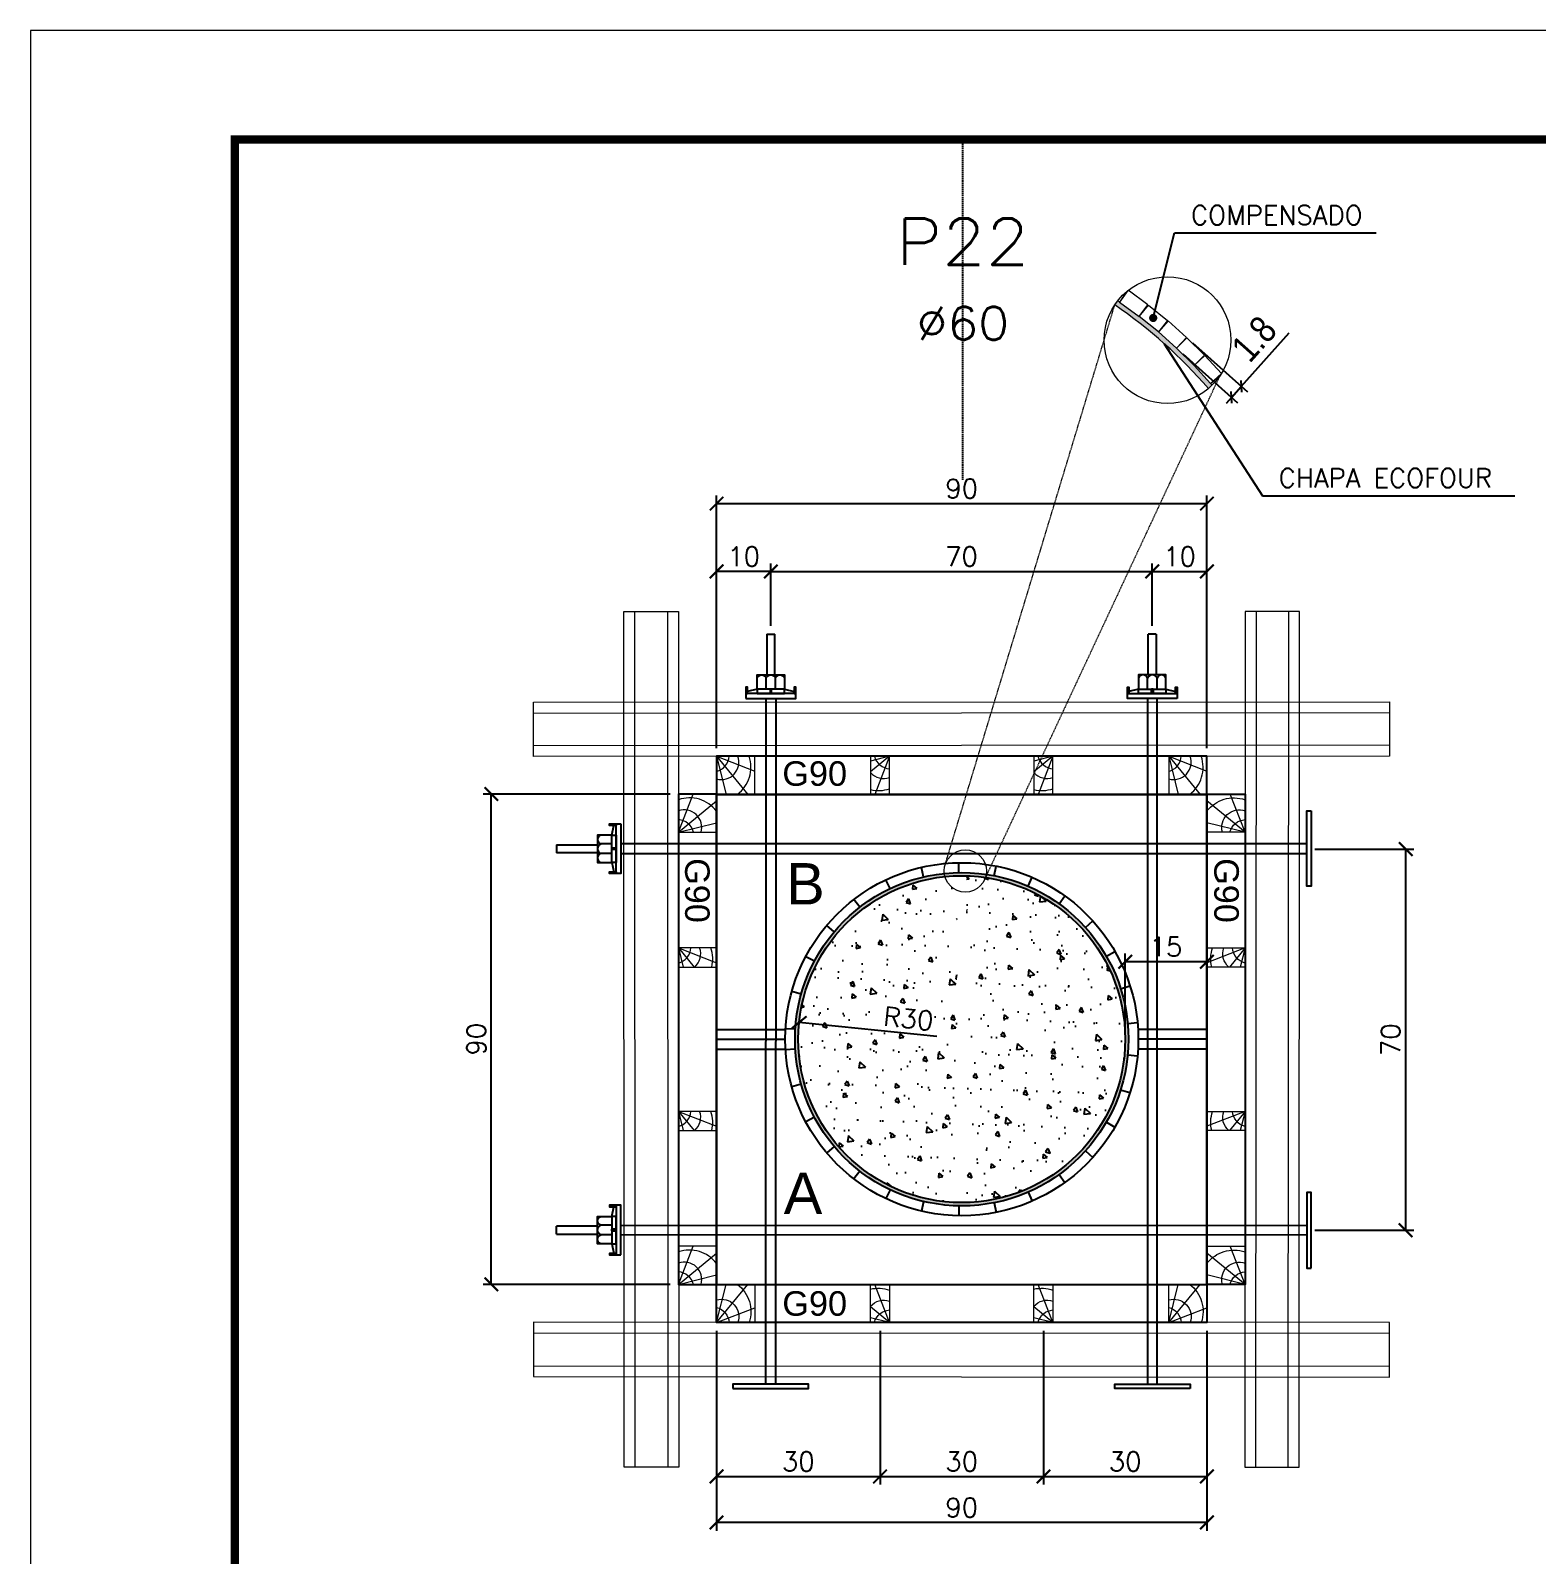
# Model space of a CAD drawing. Extents: x 14400 to 27878, y -21631 to 6985.
# Drawn here: x 15998 to 16552, y -9655 to -9095 of the extents above; entities that cross this region are included whole.
import ezdxf
from ezdxf.enums import TextEntityAlignment as Align

# ---------------------------------------------------------------- set-up
doc = ezdxf.new("R2010")
doc.units = 0
doc.linetypes.add('DASHED', pattern=[0.75, 0.5, -0.25])
doc.linetypes.add('HIDDEN', pattern=[0.375, 0.25, -0.125])
for name, color, linetype in [('Barra de Ancoragem', 20, 'Continuous'), ('cotas', 4, 'Continuous'), ('MEIO_PONT', 93, 'Continuous'), ('Texto de Titulo', 7, 'Continuous'), ('Texto Qtd Sarr', 242, 'Continuous'), ('TEXTO_GERAL', 7, 'Continuous')]:
    doc.layers.add(name, color=color, linetype=linetype)
for name, color, linetype, lineweight in [('CONCRETO', 251, 'Continuous', 25), ('contorno de painel', 7, 'Continuous', 13), ('EST-SIMB', 7, 'Continuous', 9), ('Folhas', 255, 'Continuous', 9), ('HACHURACONCRETO', 7, 'Continuous', 13), ('Madeira', 126, 'Continuous', 18), ('Perfil Metálico', 224, 'Continuous', 18), ('SARRAFO DE PRESSAO', 251, 'DASHED', 9)]:
    doc.layers.add(name, color=color, linetype=linetype, lineweight=lineweight)
doc.styles.add('COTA TECNICA', font='techl___.ttf', dxfattribs={"height": 10})
doc.styles.add('ROMANS', font='romans.shx')
doc.styles.add('SANSSERIF', font='sas_____.pfb')
doc.dimstyles.new('COTA SECAO', dxfattribs={"dimtxt": 7, "dimasz": 5, "dimexe": 3, "dimexo": 3, "dimgap": 2, "dimtad": 3, "dimdec": 1, "dimlfac": 0.5, "dimzin": 12, "dimdsep": 46, "dimtxsty": 'ROMANS', "dimblk": 'ARCHTICK', "dimcen": 0, "dimclrd": 4, "dimclre": 4, "dimclrt": 1, "dimadec": 1, "dimazin": 3, "dimtfac": 1, "dimtdec": 1, "dimtmove": 0, "dimatfit": 3, "dimldrblk": 'OBLIQUE', "dimfxl": 1, "dimtolj": 1, "dimtzin": 12, "dimarcsym": 0})
doc.dimstyles.new('PAINEL', dxfattribs={"dimtxt": 10, "dimasz": 3, "dimexe": 3, "dimexo": 3, "dimgap": 3, "dimtad": 1, "dimdec": 1, "dimzin": 12, "dimdsep": 46, "dimtxsty": 'COTA TECNICA', "dimblk1": 'OBLIQUE', "dimblk2": 'OBLIQUE', "dimsah": 1, "dimcen": 0.9, "dimclrd": 4, "dimclre": 4, "dimclrt": 240, "dimadec": 1, "dimazin": 3, "dimtfac": 1, "dimtdec": 1, "dimtmove": 0, "dimatfit": 3, "dimfxl": 1, "dimtolj": 1, "dimtzin": 12, "dimarcsym": 0})

# ---------------------------------------------------------------- blocks, each defined once
blk = doc.blocks.new('9999999999')
at = {"layer": 'Folhas'}
blk.add_lwpolyline([(98138.97835781069, 34190.20511460536), (99623.97835781069, 34190.20511460536), (99623.97835781069, 35240.20511460536), (98138.97835781069, 35240.20511460536)], close=True, dxfattribs=at)
at = {"layer": 'Folhas', "color": 30, "const_width": 3}
blk.add_lwpolyline([(98213.97835781069, 34230.20511460536), (99583.97835781069, 34230.20511460536), (99583.97835781069, 35200.20511460536), (98213.97835781069, 35200.20511460536)], close=True, dxfattribs=at)
blk = doc.blocks.new('_ArchTick')
at = {"color": 0, "linetype": 'ByBlock', "const_width": 0.15}
blk.add_lwpolyline([(-0.5, -0.5), (0.5, 0.5)], dxfattribs=at)
blk = doc.blocks.new('*D2991')
at = {"layer": 'cotas', "color": 4, "lineweight": -2, "transparency": 16777216}
blk.add_line((16331.14951267133, -9464.66018328991), (16280.62611366922, -9459.428725778476), dxfattribs=at)
at = {"layer": 'Defpoints', "color": 0, "transparency": 16777216}
for p in [(16280.62611366922, -9459.428725778476), (16340.30702871273, -9465.60840049277)]:
    blk.add_point(p, dxfattribs=at)
at = {"layer": 'cotas', "color": 4, "lineweight": -2, "transparency": 16777216, "xscale": 5, "yscale": 5, "zscale": 5, "rotation": 174.0883620887557}
blk.add_blockref('_ArchTick', (16280.62611366922, -9459.428725778476), dxfattribs=at)
at = {"layer": 'cotas', "color": 1, "transparency": 16777216, "insert": (16320.77448176218, -9458.056492379972), "char_height": 7, "attachment_point": 5, "rotation": 354.0883620887557, "style": 'ROMANS'}
blk.add_mtext('\\A1;R30', dxfattribs=at)
blk = doc.blocks.new('_Oblique')
at = {"color": 0, "linetype": 'ByBlock', "lineweight": -2}
blk.add_line((-0.5, -0.5), (0.5, 0.5), dxfattribs=at)
blk = doc.blocks.new('PONTALETE')
at = {"layer": 'Madeira'}
for q in [(2.71363663554439, 7), (7, 5.757913483756965), (7, 1.741933507694739)]:
    blk.add_line((0, 0), q, dxfattribs=at)
blk.add_lwpolyline([(0, 0), (7, 0), (7, 7), (0, 7)], close=True, dxfattribs=at)
for centre, radius, start, end in [((2.039224014893989, 0.06348250272912992), 6.234746490253283, 37.28179085761958, 109.0912803620534), ((1.089874167766538, 0.900201073612152), 3.188917028466982, 343.6030417057709, 109.984710442493), ((-0.2132242262523505, -0.7796127738174619), 3.086195217469083, 14.63218514149733, 86.03829712232962)]:
    blk.add_arc(centre, radius, start, end, dxfattribs=at)
blk = doc.blocks.new('MEIO PONTALETE')
at = {"layer": 'Madeira'}
for q in [(2.71363663554439, 7), (3.5, 2.878956741878937), (3.5, 0.8709667538478243)]:
    blk.add_line((0, 0), q, dxfattribs=at)
blk.add_lwpolyline([(0, 0), (3.5, 0), (3.5, 7), (0, 7)], close=True, dxfattribs=at)
for centre, radius, start, end in [((2.039224014893989, 0.06348250272912992), 6.234746490253283, 76.44987366044091, 109.0912803620534), ((1.089874167766538, 0.900201073612152), 3.188917028466982, 40.90626087041812, 109.984710442493), ((-0.2132242262523505, -0.7796127738174619), 3.086195217469083, 14.63218514149733, 86.03829712232962)]:
    blk.add_arc(centre, radius, start, end, dxfattribs=at)
blk = doc.blocks.new('*D2992')
at = {"color": 4, "lineweight": -2, "transparency": 16777216}
for p, q in [((16250.3070274679, -9572.608400542795), (16250.3070274679, -9629.131414410105)), ((16310.30702742402, -9572.608400036028), (16310.30702742402, -9629.131414410105)), ((16250.3070274679, -9626.131414410105), (16310.30702742402, -9626.131414410105))]:
    blk.add_line(p, q, dxfattribs=at)
at = {"layer": 'Defpoints', "color": 0, "transparency": 16777216}
for p in [(16250.3070274679, -9569.608400542795), (16310.30702742402, -9569.608400036028), (16310.30702742402, -9626.131414410105)]:
    blk.add_point(p, dxfattribs=at)
at = {"color": 4, "lineweight": -2, "transparency": 16777216, "xscale": 5, "yscale": 5, "zscale": 5, "rotation": 180}
blk.add_blockref('_ArchTick', (16250.3070274679, -9626.131414410105), dxfattribs=at)
at = {"color": 4, "lineweight": -2, "transparency": 16777216, "xscale": 5, "yscale": 5, "zscale": 5}
blk.add_blockref('_ArchTick', (16310.30702742402, -9626.131414410105), dxfattribs=at)
at = {"color": 1, "transparency": 16777216, "insert": (16280.30702744596, -9620.631414410105), "char_height": 7, "attachment_point": 5, "style": 'ROMANS'}
blk.add_mtext('\\A1;30', dxfattribs=at)
blk = doc.blocks.new('*D2993')
at = {"color": 4, "lineweight": -2, "transparency": 16777216}
for p, q in [((16310.30702742402, -9572.608400036028), (16310.30702742402, -9629.131414410105)), ((16370.30702742402, -9572.608400036028), (16370.30702742402, -9629.131414410105)), ((16310.30702742402, -9626.131414410105), (16370.30702742402, -9626.131414410105))]:
    blk.add_line(p, q, dxfattribs=at)
at = {"layer": 'Defpoints', "color": 0, "transparency": 16777216}
for p in [(16310.30702742402, -9569.608400036028), (16370.30702742402, -9569.608400036028), (16370.30702742402, -9626.131414410105)]:
    blk.add_point(p, dxfattribs=at)
at = {"color": 4, "lineweight": -2, "transparency": 16777216, "xscale": 5, "yscale": 5, "zscale": 5, "rotation": 180}
blk.add_blockref('_ArchTick', (16310.30702742402, -9626.131414410105), dxfattribs=at)
at = {"color": 4, "lineweight": -2, "transparency": 16777216, "xscale": 5, "yscale": 5, "zscale": 5}
blk.add_blockref('_ArchTick', (16370.30702742402, -9626.131414410105), dxfattribs=at)
at = {"color": 1, "transparency": 16777216, "insert": (16340.30702742402, -9620.631414410105), "char_height": 7, "attachment_point": 5, "style": 'ROMANS'}
blk.add_mtext('\\A1;30', dxfattribs=at)
blk = doc.blocks.new('*D2994')
at = {"color": 4, "lineweight": -2, "transparency": 16777216}
for p, q in [((16370.30702742402, -9572.608400036028), (16370.30702742402, -9629.131414410105)), ((16430.30702871268, -9572.608400542798), (16430.30702871268, -9629.131414410105)), ((16370.30702742402, -9626.131414410105), (16430.30702871268, -9626.131414410105))]:
    blk.add_line(p, q, dxfattribs=at)
at = {"layer": 'Defpoints', "color": 0, "transparency": 16777216}
for p in [(16370.30702742402, -9569.608400036028), (16430.30702871268, -9569.608400542798), (16430.30702871268, -9626.131414410105)]:
    blk.add_point(p, dxfattribs=at)
at = {"color": 4, "lineweight": -2, "transparency": 16777216, "xscale": 5, "yscale": 5, "zscale": 5, "rotation": 180}
blk.add_blockref('_ArchTick', (16370.30702742402, -9626.131414410105), dxfattribs=at)
at = {"color": 4, "lineweight": -2, "transparency": 16777216, "xscale": 5, "yscale": 5, "zscale": 5}
blk.add_blockref('_ArchTick', (16430.30702871268, -9626.131414410105), dxfattribs=at)
at = {"color": 1, "transparency": 16777216, "insert": (16400.30702806835, -9620.631414410105), "char_height": 7, "attachment_point": 5, "style": 'ROMANS'}
blk.add_mtext('\\A1;30', dxfattribs=at)
blk = doc.blocks.new('*D2995')
at = {"color": 4, "lineweight": -2, "transparency": 16777216}
for p, q in [((16250.3070287127, -9572.608400542795), (16250.3070287127, -9646.033357012973)), ((16430.30702871268, -9572.608400542798), (16430.30702871268, -9646.033357012973)), ((16430.30702871268, -9643.033357012973), (16250.3070287127, -9643.033357012973))]:
    blk.add_line(p, q, dxfattribs=at)
at = {"layer": 'Defpoints', "color": 0, "transparency": 16777216}
for p in [(16250.3070287127, -9569.608400542795), (16430.30702871268, -9569.608400542798), (16250.3070287127, -9643.033357012973)]:
    blk.add_point(p, dxfattribs=at)
at = {"color": 4, "lineweight": -2, "transparency": 16777216, "xscale": 5, "yscale": 5, "zscale": 5, "rotation": 180}
blk.add_blockref('_ArchTick', (16250.3070287127, -9643.033357012973), dxfattribs=at)
at = {"color": 4, "lineweight": -2, "transparency": 16777216, "xscale": 5, "yscale": 5, "zscale": 5}
blk.add_blockref('_ArchTick', (16430.30702871268, -9643.033357012973), dxfattribs=at)
at = {"color": 1, "transparency": 16777216, "insert": (16340.30702871269, -9637.533357012973), "char_height": 7, "attachment_point": 5, "style": 'ROMANS'}
blk.add_mtext('\\A1;90', dxfattribs=at)
blk = doc.blocks.new('ERTYERTYUYTURTYUTRYU')
at = {"layer": 'Barra de Ancoragem'}
for p, q in [((8963.32837944766, 10873.80027720138), (8963.32837944766, 10855.53714069626)), ((8964.881057244871, 10869.67634315187), (8964.104960149882, 10873.21114376599)), ((8985.137312103092, 10863.1958753598), (8985.137312103092, 10866.14154253796)), ((8964.881057244871, 10859.6610747459), (8964.104960149882, 10856.12627413177))]:
    blk.add_line(p, q, dxfattribs=at)
at = {"layer": 'Barra de Ancoragem', "flags": 128}
for points in [[(8961.544885456999, 10855.53714069626), (8961.544885456999, 10873.80027720138), (8963.32837944766, 10873.80027720138), (8963.32837944766, 10855.53714069626)], [(8963.32837944766, 10873.80027720138), (8965.701006873773, 10873.80027720138), (8965.701006873773, 10873.21114376599), (8963.32837944766, 10873.21114376599)], [(8963.32837944766, 10869.67634315187), (8964.881057244871, 10869.67634315187), (8964.881057244871, 10859.6610747459), (8963.32837944766, 10859.6610747459)], [(8963.32837944766, 10856.12627413177), (8965.701006873773, 10856.12627413177), (8965.701006873773, 10855.53714069626), (8963.32837944766, 10855.53714069626)]]:
    blk.add_lwpolyline(points, close=True, dxfattribs=at)
for points in [[(8964.881057244871, 10859.6610747459), (8970.137312103092, 10859.6610747459), (8970.137312103092, 10869.67634315187), (8964.881057244871, 10869.67634315187)], [(8985.137312103092, 10863.1958753598), (8970.137312103092, 10863.1958753598), (8970.137312103092, 10866.14154253796), (8985.137312103092, 10866.14154253796)], [(8964.881057244871, 10864.37414223107), (8963.32837944766, 10864.37414223107), (8963.32837944766, 10864.96327566669), (8964.881057244871, 10864.96327566669), (8964.881057244871, 10864.37414223107), (8964.881057244871, 10864.96327566669)]]:
    blk.add_lwpolyline(points, dxfattribs=at)
for points in [[(8964.881057244871, 10866.43610925589), (8968.959045231953, 10866.43610925589, 0.7297960342994486), (8968.959045231953, 10869.67634315187, 0.7297960342994486)], [(8964.881057244871, 10862.90130864187), (8968.959045231953, 10862.90130864187, 0.6666666666662623), (8968.959045231953, 10866.43610925589, 0.6666666666662623)]]:
    blk.add_lwpolyline(points, format="xyb", dxfattribs=at)
at = {"layer": 'Barra de Ancoragem'}
blk.add_arc((8968.440243417543, 10861.28119169385), 1.701156738227834, 287.7563605992007, 72.24363940079937, dxfattribs=at)
blk = doc.blocks.new('*D2996')
at = {"color": 4, "lineweight": -2, "transparency": 16777216}
for p, q in [((16270.2337905026, -9313.889729711718), (16270.2337905026, -9290.923912140592)), ((16410.24197302503, -9313.889729711718), (16410.24197302503, -9290.923912140592)), ((16270.2337905026, -9293.923912140592), (16410.24197302503, -9293.923912140592))]:
    blk.add_line(p, q, dxfattribs=at)
at = {"layer": 'Defpoints', "color": 0, "transparency": 16777216}
for p in [(16410.24197302503, -9293.923912140592), (16270.2337905026, -9316.889729711718), (16410.24197302503, -9316.889729711718)]:
    blk.add_point(p, dxfattribs=at)
at = {"color": 4, "lineweight": -2, "transparency": 16777216, "xscale": 5, "yscale": 5, "zscale": 5, "rotation": 180}
blk.add_blockref('_ArchTick', (16270.2337905026, -9293.923912140592), dxfattribs=at)
at = {"color": 4, "lineweight": -2, "transparency": 16777216, "xscale": 5, "yscale": 5, "zscale": 5}
blk.add_blockref('_ArchTick', (16410.24197302503, -9293.923912140592), dxfattribs=at)
at = {"color": 1, "transparency": 16777216, "insert": (16340.23788176381, -9288.423912140592), "char_height": 7, "attachment_point": 5, "style": 'ROMANS'}
blk.add_mtext('\\A1;70', dxfattribs=at)
blk = doc.blocks.new('*D2997')
at = {"color": 4, "lineweight": -2, "transparency": 16777216}
for p, q in [((16410.24197302503, -9313.889729711718), (16410.24197302503, -9290.923912140592)), ((16430.30702871268, -9358.74669434048), (16430.30702871268, -9290.923912140592)), ((16410.24197302503, -9293.923912140592), (16430.30702871268, -9293.923912140592))]:
    blk.add_line(p, q, dxfattribs=at)
at = {"layer": 'Defpoints', "color": 0, "transparency": 16777216}
for p in [(16430.30702871268, -9293.923912140592), (16410.24197302503, -9316.889729711718), (16430.30702871268, -9361.74669434048)]:
    blk.add_point(p, dxfattribs=at)
at = {"color": 4, "lineweight": -2, "transparency": 16777216, "xscale": 5, "yscale": 5, "zscale": 5, "rotation": 180}
blk.add_blockref('_ArchTick', (16410.24197302503, -9293.923912140592), dxfattribs=at)
at = {"color": 4, "lineweight": -2, "transparency": 16777216, "xscale": 5, "yscale": 5, "zscale": 5}
blk.add_blockref('_ArchTick', (16430.30702871268, -9293.923912140592), dxfattribs=at)
at = {"color": 1, "transparency": 16777216, "insert": (16420.27450086885, -9288.423912140592), "char_height": 7, "attachment_point": 5, "style": 'ROMANS'}
blk.add_mtext('\\A1;10', dxfattribs=at)
blk = doc.blocks.new('*D2998')
at = {"color": 4, "lineweight": -2, "transparency": 16777216}
for p, q in [((16250.3070274679, -9358.746694340483), (16250.3070274679, -9290.923912140592)), ((16270.2337905026, -9313.889729711718), (16270.2337905026, -9290.923912140592)), ((16270.2337905026, -9293.923912140592), (16250.3070274679, -9293.923912140592))]:
    blk.add_line(p, q, dxfattribs=at)
at = {"layer": 'Defpoints', "color": 0, "transparency": 16777216}
for p in [(16250.3070274679, -9293.923912140592), (16270.2337905026, -9316.889729711718), (16250.3070274679, -9361.746694340483)]:
    blk.add_point(p, dxfattribs=at)
at = {"color": 4, "lineweight": -2, "transparency": 16777216, "xscale": 5, "yscale": 5, "zscale": 5, "rotation": 180}
blk.add_blockref('_ArchTick', (16250.3070274679, -9293.923912140592), dxfattribs=at)
at = {"color": 4, "lineweight": -2, "transparency": 16777216, "xscale": 5, "yscale": 5, "zscale": 5}
blk.add_blockref('_ArchTick', (16270.2337905026, -9293.923912140592), dxfattribs=at)
at = {"color": 1, "transparency": 16777216, "insert": (16260.27040898525, -9288.423912140592), "char_height": 7, "attachment_point": 5, "style": 'ROMANS'}
blk.add_mtext('\\A1;10', dxfattribs=at)
blk = doc.blocks.new('*D2999')
at = {"color": 4, "lineweight": -2, "transparency": 16777216}
for p, q in [((16250.3070287127, -9358.746694340483), (16250.3070287127, -9265.985386513035)), ((16250.3070287127, -9268.985386513035), (16430.30702871268, -9268.985386513035)), ((16430.30702871268, -9358.74669434048), (16430.30702871268, -9265.985386513035))]:
    blk.add_line(p, q, dxfattribs=at)
at = {"layer": 'Defpoints', "color": 0, "transparency": 16777216}
for p in [(16430.30702871268, -9268.985386513035), (16250.3070287127, -9361.746694340483), (16430.30702871268, -9361.74669434048)]:
    blk.add_point(p, dxfattribs=at)
at = {"color": 4, "lineweight": -2, "transparency": 16777216, "xscale": 5, "yscale": 5, "zscale": 5, "rotation": 180}
blk.add_blockref('_ArchTick', (16250.3070287127, -9268.985386513035), dxfattribs=at)
at = {"color": 4, "lineweight": -2, "transparency": 16777216, "xscale": 5, "yscale": 5, "zscale": 5}
blk.add_blockref('_ArchTick', (16430.30702871268, -9268.985386513035), dxfattribs=at)
at = {"color": 1, "transparency": 16777216, "insert": (16340.30702871269, -9263.485386513035), "char_height": 7, "attachment_point": 5, "style": 'ROMANS'}
blk.add_mtext('\\A1;90', dxfattribs=at)
blk = doc.blocks.new('*D3000')
at = {"color": 4, "lineweight": -2, "transparency": 16777216}
for p, q in [((16469.95893164677, -9395.808400492788), (16506.26769798686, -9395.808400492788)), ((16503.26769798686, -9535.746694390498), (16503.26769798686, -9395.808400492788)), ((16469.95893164677, -9535.746694390498), (16506.26769798686, -9535.746694390498))]:
    blk.add_line(p, q, dxfattribs=at)
at = {"layer": 'Defpoints', "color": 0, "transparency": 16777216}
for p in [(16466.95893164677, -9395.808400492788), (16503.26769798686, -9395.808400492788), (16466.95893164677, -9535.746694390498)]:
    blk.add_point(p, dxfattribs=at)
at = {"color": 4, "lineweight": -2, "transparency": 16777216, "xscale": 5, "yscale": 5, "zscale": 5}
for p, rotation in [((16503.26769798686, -9395.808400492788), 90), ((16503.26769798686, -9535.746694390498), 270)]:
    blk.add_blockref('_ArchTick', p, dxfattribs=dict(at, rotation=rotation))
at = {"color": 1, "transparency": 16777216, "insert": (16497.76769798685, -9465.777547441647), "char_height": 7, "attachment_point": 5, "rotation": 90, "style": 'ROMANS'}
blk.add_mtext('\\A1;70', dxfattribs=at)
blk = doc.blocks.new('*D3001')
at = {"color": 4, "lineweight": -2, "transparency": 16777216}
for p, q in [((16233.30702822045, -9375.608400492772), (16164.62948254958, -9375.608400492772)), ((16167.62948254958, -9555.608400492758), (16167.62948254958, -9375.608400492772)), ((16233.30702822046, -9555.608400492758), (16164.62948254958, -9555.608400492758))]:
    blk.add_line(p, q, dxfattribs=at)
at = {"layer": 'Defpoints', "color": 0, "transparency": 16777216}
for p in [(16167.62948254958, -9375.608400492772), (16236.30702822045, -9375.608400492772), (16236.30702822046, -9555.608400492758)]:
    blk.add_point(p, dxfattribs=at)
at = {"color": 4, "lineweight": -2, "transparency": 16777216, "xscale": 5, "yscale": 5, "zscale": 5}
for p, rotation in [((16167.62948254958, -9375.608400492772), 90), ((16167.62948254958, -9555.608400492758), 270)]:
    blk.add_blockref('_ArchTick', p, dxfattribs=dict(at, rotation=rotation))
at = {"color": 1, "transparency": 16777216, "insert": (16162.12948254957, -9465.608400492769), "char_height": 7, "attachment_point": 5, "rotation": 90, "style": 'ROMANS'}
blk.add_mtext('\\A1;90', dxfattribs=at)
blk = doc.blocks.new('*D3002')
at = {"color": 4, "lineweight": -2, "transparency": 16777216}
for p, q in [((16400.30702871268, -9462.608400492765), (16400.30702871268, -9434.177552093937)), ((16430.30702915489, -9437.177552093937), (16400.30702871268, -9437.177552093937)), ((16430.30702915489, -9462.608400492762), (16430.30702915489, -9434.177552093937))]:
    blk.add_line(p, q, dxfattribs=at)
at = {"layer": 'Defpoints', "color": 0, "transparency": 16777216}
for p in [(16400.30702871268, -9437.177552093937), (16400.30702871268, -9465.608400492765), (16430.30702915489, -9465.608400492762)]:
    blk.add_point(p, dxfattribs=at)
at = {"color": 4, "lineweight": -2, "transparency": 16777216, "xscale": 5, "yscale": 5, "zscale": 5, "rotation": 180}
blk.add_blockref('_ArchTick', (16400.30702871268, -9437.177552093937), dxfattribs=at)
at = {"color": 4, "lineweight": -2, "transparency": 16777216, "xscale": 5, "yscale": 5, "zscale": 5}
blk.add_blockref('_ArchTick', (16430.30702915489, -9437.177552093937), dxfattribs=at)
at = {"color": 1, "transparency": 16777216, "insert": (16415.30702893378, -9431.677552093937), "char_height": 7, "attachment_point": 5, "style": 'ROMANS'}
blk.add_mtext('\\A1;15', dxfattribs=at)
blk = doc.blocks.new('titulo1')
at = {"layer": 'Defpoints', "color": 252, "linetype": 'HIDDEN', "ltscale": 2}
blk.add_line((0, 0), (0, 125), dxfattribs=at)
at = {"layer": 'Defpoints', "style": 'ROMANS', "oblique": 15}
blk.add_attdef('FOLHA', text='', height=10, dxfattribs=at).set_placement((0, 15.57675084016591), align=Align.MIDDLE_CENTER)
at = {"layer": 'Texto Qtd Sarr', "color": 3, "style": 'ROMANS', "oblique": 15}
for tag, height, p in [('TITULO', 17, (0, 71.44876437297353)), ('SEÇÃO', 12, (0, 41.54817972865203))]:
    blk.add_attdef(tag, text='', height=height, dxfattribs=at).set_placement(p, align=Align.MIDDLE_CENTER)
blk = doc.blocks.new('A$C79e9a0e9')
at = {"layer": 'HACHURACONCRETO'}
h = blk.add_hatch(color=1, dxfattribs=at)
h.dxf.hatch_style = 1
edge = h.paths.add_edge_path()
edge.add_arc((7.758700074664375, 7.758700073226919), 7.758700052725315, 310.2445678957832, 314.632791517651)
edge.add_line((13.20965583391262, 2.237422338963029), (13.03514587370228, 2.447534743871472))
edge.add_line((13.03514587370228, 2.447534743871472), (11.00847628640258, 4.655724409763991))
edge.add_line((11.00847628640258, 4.655724409763991), (8.875102951151348, 6.761005727974464))
edge.add_line((8.875102951151348, 6.761005727974464), (6.640244621146849, 8.758228665258969))
edge.add_line((6.640244621146849, 8.758228665258969), (4.309368306710894, 10.6425075256044))
edge.add_line((4.309368306710894, 10.6425075256044), (1.88817590178769, 12.40923290174811))
edge.add_line((1.88817590178769, 12.40923290174811), (1.662153256853344, 12.5576107296036))
edge.add_arc((7.758700053231223, 7.758700053797554), 7.758700053152627, 141.7918671205244, 146.1805039409055)
edge.add_arc((-32.61093252662613, -37.41216328146407), 60.00000000000014, 40.854846404606974, 55.570225649170084, ccw=False)
at = {"layer": 'contorno de painel'}
blk.add_circle((7.758700053556822, 7.758700053556879), 7.758700053556822, dxfattribs=at)
at = {"layer": 'EST-SIMB'}
for points in [[(2.693345894538652, 13.63574129594923), (1.888175901800423, 12.40923290173987), (1.662153256853344, 12.55761072960405)], [(2.920748161086522, 13.82431197711463), (1.888175901800423, 12.40923290173896), (4.311591974226758, 10.64088493261249), (5.372600755697931, 12.09493457606709), (2.959985532523206, 13.85540124901348)], [(14.35413941769912, 3.67242961280283), (12.33460691104847, 5.872842960431171), (11.00847628640258, 4.655724409764048), (13.03700720418419, 2.445506702024318), (14.32775974243305, 3.6301553553551)], [(13.20965583391262, 2.237422338964222), (13.03338709513628, 2.449652337583075), (14.17701884783492, 3.399501689628039)]]:
    blk.add_lwpolyline(points, dxfattribs=at)
for points in [[(7.77185027107771, 10.15803888562357), (6.640244621139573, 8.758228665264369), (4.30722758720367, 10.64423808182846), (5.438833237141807, 12.04404830218778)], [(7.83967895519163, 10.10037518420324), (6.640244621121383, 8.758228665281194), (8.877155485992262, 6.759171441832564), (10.07658982006251, 8.101317960755523)], [(12.27280519470878, 5.93692400843031), (11.00847628640258, 4.655724409764048), (8.87314362196048, 6.762939256941763), (10.13747253026668, 8.044138855607116)]]:
    blk.add_lwpolyline(points, close=True, dxfattribs=at)
blk.add_arc((-32.61093252662613, -37.41216328146402), 60, 40.85484640248005, 55.57022564920467, dxfattribs=at)
blk = doc.blocks.new('*D3003')
at = {"layer": 'cotas', "color": 4, "lineweight": -2, "transparency": 16777216}
for p, q in [((16442.93447215953, -9225.961826136227), (16460.44862945151, -9206.363783480929)), ((16421.42925362493, -9213.985415777588), (16441.5730800222, -9231.987322916444)), ((16425.02755662714, -9209.958976220823), (16445.1713830244, -9227.960883359676)), ((16439.33616915733, -9229.988265692995), (16437.33711193388, -9232.225176557868)), ((16439.33616915733, -9229.988265692995), (16442.93447215953, -9225.961826136227))]:
    blk.add_line(p, q, dxfattribs=at)
at = {"layer": 'Defpoints', "color": 0, "transparency": 16777216}
for p in [(16422.79064576227, -9207.959918997378), (16419.19234276006, -9211.986358554142), (16442.93447215953, -9225.961826136227)]:
    blk.add_point(p, dxfattribs=at)
at = {"layer": 'cotas', "color": 4, "lineweight": -2, "transparency": 16777216, "xscale": 3, "yscale": 3, "zscale": 3}
for p, rotation in [((16442.93447215953, -9225.961826136227), 228.2138377410218), ((16439.33616915733, -9229.988265692995), 48.21383774102193)]:
    blk.add_blockref('_Oblique', p, dxfattribs=dict(at, rotation=rotation))
at = {"layer": 'cotas', "color": 240, "transparency": 16777216, "insert": (16447.65465507634, -9208.53175171845), "char_height": 10, "attachment_point": 5, "rotation": 48.213837741021884, "style": 'COTA TECNICA'}
blk.add_mtext('\\A1;1.8', dxfattribs=at)

msp = doc.modelspace()

# ---------------------------------------------------------------- hatches: boundary and pattern name
at = {"layer": 'CONCRETO'}
h = msp.add_hatch(dxfattribs=at)
h.set_pattern_fill('AR-CONC', color=256, scale=0.1, angle=-90.00000000000001)
h.set_pattern_definition([(320, (33315.89875024858, -16491.2735858316), (-1.593908553890311, -18.2184668996004), [1.905, -20.955]), (265, (33315.89875024858, -16491.2735858316), (19.10568452390352, 3.524342142496931), [1.524, -16.764058417]), (10.45144469999999, (33315.76592489858, -16492.7917865316), (17.51177519121951, -14.69412470903533), [1.61900088, -17.80902446]), (316.1842, (33320.97875024859, -16491.2735858316), (-4.20423279327272, -27.10790408921299), [2.8575, -31.4325]), (6.63555760999999, (33320.62840024858, -16493.5325758316), (24.74261245977215, -23.74041340515031), [2.428502314, -26.713560816]), (261.1841511700001, (33320.97875024859, -16491.2735858316), (24.74261245855326, -23.74041340649771), [2.285996707, -25.145973192]), (291, (33319.70875024859, -16493.8135858316), (-10.22651981870876, -15.16143912691325), [1.905, -20.955]), (236, (33319.70875024859, -16493.8135858316), (18.41879661223193, -6.18020283476471), [1.524, -16.764]), (341.4514449999999, (33318.85654025859, -16495.0770390916), (8.192276888590522, -21.34164192787162), [1.61900088, -17.80899376]), (307.5, (33315.89875024858, -16491.2735858316), (8.455503887315311, -0.308860325059183), [0, -16.56079999999992, 0, -17.01799999999992, 0, -16.82749999999992]), (277.5, (33315.89875024858, -16491.2735858316), (10.01805748181195, -6.681966251030577), [0, -9.7028, 0, -16.1798, 0, -6.413500000000001]), (237.5, (33315.89875024858, -16485.6093858316), (-0.5728743992673466, -13.55905951668714), [0, -6.350000000000001, 0, -19.812, 0, -26.289]), (227.5, (33315.89875024858, -16483.0693858316), (2.542649103333301, -14.81291813860181), [0, -8.25499999999996, 0, -13.15719999999996, 0, -18.66899999999992])])
h.paths.add_polyline_path([(16338.47704643809, -9405.636313945153, 0.4053069819417506), (16280.30702871268, -9465.608400492769, 0.4054763261663538), (16338.51193657389, -9525.581541516174)])
h.paths.add_polyline_path([(16400.30702871268, -9465.608400492769, 0.405834011279916), (16342.02843822373, -9405.633099332248), (16342.06332962871, -9525.582690043313, 0.4056646248602862)])
at = {"layer": 'HACHURACONCRETO'}
h = msp.add_hatch(color=1, dxfattribs=at)
h.dxf.hatch_style = 1
h.paths.add_polyline_path([(16401.50702871268, -9465.608400492769, 1), (16279.10702871268, -9465.608400492769, 1)])
h.paths.add_polyline_path([(16400.30702871268, -9465.608400492769, 1), (16280.30702871268, -9465.608400492769, 1)], flags=16)

# ---------------------------------------------------------------- linework, layer by layer
for p, q in [((16250.3070287127, -9375.608400492769), (16430.30702871268, -9375.608400492769)), ((16250.3070287127, -9375.608400492769), (16250.3070287127, -9555.608400492743)), ((16430.30702871268, -9375.608400492769), (16430.30702871268, -9555.608400492747)), ((16326.3141883023, -9406.029541681532), (16325.49108004287, -9402.52490292793)), ((16339.25033903833, -9404.417523665157), (16339.18818082219, -9400.818060322355)), ((16339.25033903833, -9404.417523665154), (16339.18818082219, -9400.818060322355)), ((16352.23443516622, -9405.581931537046), (16352.93604731054, -9402.050962774945)), ((16314.0129375118, -9410.344843170424), (16312.46622626469, -9407.094045680878)), ((16364.67734669643, -9409.469932386033), (16366.11089481312, -9406.167669556227)), ((16302.90473377839, -9417.167629094616), (16300.70459878226, -9414.318171953546)), ((16376.01449891638, -9415.90511517226), (16378.11493834013, -9412.98139250635)), ((16293.49359185091, -9426.188327824282), (16290.73986027081, -9423.86950002025)), ((16385.73148895174, -9424.595495060577), (16388.40351602463, -9422.182971211623)), ((16286.20652535363, -9436.997641392438), (16283.0241428031, -9435.314655563005)), ((16393.38742587091, -9435.146761706823), (16396.50980217433, -9433.354900601771)), ((16281.37417181164, -9449.105116653438), (16277.9075331704, -9448.134335251125)), ((16398.63493531738, -9447.080170379944), (16402.06598864707, -9445.990274490952)), ((16401.23592099591, -9459.854264142345), (16404.81997348315, -9459.515785533498)), ((16250.3070287127, -9462.008400492756), (16275.60710599248, -9462.00840049276)), ((16250.3070287127, -9465.608400492754), (16275.50702871268, -9465.608400492758)), ((16279.21579056835, -9461.961398711599), (16275.62218832456, -9461.74686919506)), ((16430.30702871268, -9462.00840049276), (16405.00695143288, -9462.00840049276)), ((16430.30702871268, -9465.608400492758), (16405.10702871268, -9465.608400492762)), ((16250.3070287127, -9469.208400492756), (16275.60710599248, -9469.20840049276)), ((16279.21579056835, -9469.255402273935), (16275.62218832456, -9469.469931790474)), ((16401.23592099591, -9471.362536843193), (16404.81997348316, -9471.701015452036)), ((16430.30702871268, -9469.208400492756), (16405.00695143289, -9469.20840049276)), ((16281.37417181164, -9482.111684332096), (16277.9075331704, -9483.082465734413)), ((16398.63493531738, -9484.13663060559), (16402.06598864707, -9485.226526494578)), ((16286.20652535363, -9494.2191595931), (16283.0241428031, -9495.90214542253)), ((16393.38742587091, -9496.070039278711), (16396.50980217433, -9497.861900383763)), ((16293.49359185091, -9505.028473161252), (16290.73986027081, -9507.347300965284)), ((16385.73148895174, -9506.62130592496), (16388.40351602463, -9509.03382977391)), ((16302.90473377839, -9514.049171890922), (16300.70459878226, -9516.898629031992)), ((16376.01449891639, -9515.311685813274), (16378.11493834013, -9518.235408479188)), ((16314.0129375118, -9520.871957815114), (16312.4662262647, -9524.122755304663)), ((16364.67734669644, -9521.746868599505), (16366.11089481312, -9525.049131429314)), ((16326.3141883023, -9525.187259304006), (16325.49108004287, -9528.691898057608)), ((16339.25033903833, -9526.79927732038), (16339.18818082219, -9530.398740663182)), ((16339.25033903833, -9526.799277320384), (16339.18818082219, -9530.398740663182)), ((16352.23443516622, -9525.634869448491), (16352.93604731055, -9529.165838210589)), ((16250.3070287127, -9555.608400492743), (16430.30702871268, -9555.608400492747))]:
    msp.add_line(p, q)
at = {"color": 30, "true_color": 0xf26722}
msp.add_circle((16340.30702871268, -9465.608400492769), 64.8, dxfattribs=at)
for radius in [61.2, 60]:
    msp.add_circle((16340.30702871268, -9465.608400492769), radius)
at = {"layer": 'Barra de Ancoragem'}
for points in [[(16268.45809414198, -9340.482156357812), (16272.0094868627, -9340.482156357812), (16271.93624865287, -9592.260303426821), (16268.38485593215, -9592.260303426821)], [(16412.01766938565, -9340.482156357812), (16408.46627666493, -9340.482156357812), (16408.53951487476, -9592.260303426821), (16412.09090759548, -9592.260303426821)], [(16215.18078457775, -9393.905942342251), (16215.18078457775, -9397.457335062973), (16466.95893164676, -9397.384096853144), (16466.95893164676, -9393.832704132423)], [(16215.18078457775, -9537.449152541027), (16215.18078457775, -9533.897759820306), (16466.95893164676, -9533.970998030134), (16466.95893164676, -9537.522390750855)]]:
    msp.add_lwpolyline(points, close=True, dxfattribs=at)
at = {"layer": 'Barra de Ancoragem', "flags": 128}
for points in [[(16468.55881127926, -9381.740087033599), (16468.55881127926, -9409.476713951968), (16466.95893164676, -9409.476713951968), (16466.95893164676, -9381.740087033599)], [(16468.55881127926, -9549.61500784968), (16468.55881127926, -9521.87838093131), (16466.95893164676, -9521.87838093131), (16466.95893164676, -9549.61500784968)], [(16256.29223883332, -9593.860183059322), (16284.02886575169, -9593.860183059322), (16284.02886575169, -9592.260303426821), (16256.29223883332, -9592.260303426821)], [(16424.1835246943, -9593.860183059322), (16396.44689777593, -9593.860183059322), (16396.44689777593, -9592.260303426821), (16424.1835246943, -9592.260303426821)]]:
    msp.add_lwpolyline(points, close=True, dxfattribs=at)
at = {"layer": 'contorno de painel', "color": 252, "linetype": 'HIDDEN'}
for p, q in [((16334.16777414972, -9401.720394390359), (16396.49930579805, -9196.032799467019)), ((16348.56704405502, -9407.32299333275), (16435.09193284559, -9222.065367810756))]:
    msp.add_line(p, q, dxfattribs=at)
at = {"layer": 'contorno de painel'}
msp.add_circle((16341.62773166512, -9403.85263743221), 7.758700053556822, dxfattribs=at)
at = {"layer": 'MEIO_PONT'}
for points in [[(16430.30702871268, -9375.746694390531), (16430.30702871268, -9361.74669434048), (16250.3070287127, -9361.746694340483), (16250.3070287127, -9375.746694390535)], [(16250.30702827049, -9375.608400492769), (16236.30702822044, -9375.608400492769), (16236.30702822045, -9555.608400492754), (16250.3070282705, -9555.608400492754)], [(16430.30702915489, -9375.608400492769), (16444.30702920495, -9375.608400492769), (16444.30702920494, -9555.608400492754), (16430.30702915489, -9555.608400492754)], [(16430.30702871268, -9555.608400492747), (16430.30702871268, -9569.608400542798), (16250.3070287127, -9569.608400542795), (16250.3070287127, -9555.608400492743)]]:
    msp.add_lwpolyline(points, close=True, dxfattribs=at)
at = {"layer": 'Perfil Metálico'}
for points in [[(16216.27592225862, -9308.61584740552), (16236.27592034062, -9308.607138661406), (16236.43378360959, -9622.747956221872), (16216.4337855276, -9622.756664965993)], [(16232.43378399294, -9622.7496979707), (16220.43378514414, -9622.754923217166), (16220.27592187516, -9308.6141056567), (16232.27592072396, -9308.608880410226)], [(16464.33813516677, -9308.61584740552), (16444.33813708477, -9308.607138661406), (16444.18027381579, -9622.747956221872), (16464.18027189779, -9622.756664965993)], [(16448.18027343245, -9622.7496979707), (16460.18027228126, -9622.754923217166), (16460.33813555024, -9308.6141056567), (16448.33813670143, -9308.608880410226)], [(16497.29958179993, -9341.71558837865), (16497.30829054405, -9361.715586460654), (16183.16747298358, -9361.873449729632), (16183.15876423946, -9341.873451647629)], [(16183.16573123475, -9357.873450112973), (16183.16050598829, -9345.873451264171), (16497.30132354875, -9345.715587995193), (16497.30654879523, -9357.715586843995)], [(16497.29958179993, -9589.639506504627), (16497.30829054405, -9569.639508422624), (16183.16747298358, -9569.481645153646), (16183.15876423946, -9589.48164323565)], [(16183.16573123475, -9573.481644770305), (16183.16050598829, -9585.481643619107), (16497.30132354875, -9585.639506888085), (16497.30654879523, -9573.639508039283)]]:
    msp.add_lwpolyline(points, close=True, dxfattribs=at)

# ---------------------------------------------------------------- block references
at = {"xscale": -1, "rotation": 270}
msp.add_blockref('ERTYERTYUYTURTYUTRYU', (5405.565081553716, -18302.02704181481), dxfattribs=at)
for p, rotation in [((27274.91068197391, -18302.02704181481), 90.00000000000001), ((25176.72567003474, 1468.98707024601), 180)]:
    msp.add_blockref('ERTYERTYUYTURTYUTRYU', p, dxfattribs=dict(rotation=rotation))
at = {"xscale": -1}
msp.add_blockref('ERTYERTYUYTURTYUTRYU', (25176.72567003474, -20400.34216512929), dxfattribs=at)
at = {"layer": 'contorno de painel', "xscale": 3, "yscale": 3, "zscale": 3}
msp.add_blockref('A$C79e9a0e9', (16392.56087630208, -9232.263872879641), dxfattribs=at)
at = {"layer": 'MEIO_PONT'}
for name, p, xscale, yscale, zscale, rotation in [('PONTALETE', (16250.30702873773, -9361.74669483275), 2, 2, 2, 270), ('MEIO PONTALETE', (16313.80702742046, -9361.74669484725), 1.999999997962732, 1.999999997962732, 1.999999997962732, 180), ('MEIO PONTALETE', (16373.80702742046, -9361.74669484725), 1.999999997962732, 1.999999997962732, 1.999999997962732, 180), ('PONTALETE', (16416.30702871268, -9361.746694832742), 2, 2, 2, 270), ('MEIO PONTALETE', (16236.30702872721, -9432.108401784993), 1.999999997962732, 1.999999997962732, 1.999999997962732, 270), ('MEIO PONTALETE', (16444.30702869817, -9432.108401784993), -1.999999997962732, 1.999999997962732, 1.999999997962732, 90), ('MEIO PONTALETE', (16236.30702872721, -9492.108401784993), 1.999999997962732, 1.999999997962732, 1.999999997962732, 270), ('MEIO PONTALETE', (16444.30702869817, -9492.108401784993), -1.999999997962732, 1.999999997962732, 1.999999997962732, 90), ('PONTALETE', (16250.30702873773, -9569.608400050529), -2, 2, 2, 270), ('PONTALETE', (16416.30702871268, -9569.608400050536), -2, 2, 2, 270)]:
    msp.add_blockref(name, p, dxfattribs=dict(at, xscale=xscale, yscale=yscale, zscale=zscale, rotation=rotation))
for name, p, xscale, yscale, zscale in [('PONTALETE', (16236.3070287127, -9389.608400492769), 2, 2, 2), ('PONTALETE', (16444.30702871268, -9389.608400492769), -2, 2, 2), ('PONTALETE', (16236.30702871271, -9555.608400467725), 2, 2, 2), ('PONTALETE', (16444.30702871268, -9555.608400467725), -2, 2, 2), ('MEIO PONTALETE', (16313.80702742046, -9569.608400036028), -1.999999997962732, 1.999999997962732, 1.999999997962732), ('MEIO PONTALETE', (16373.80702742046, -9569.608400036028), -1.999999997962732, 1.999999997962732, 1.999999997962732)]:
    msp.add_blockref(name, p, dxfattribs=dict(at, xscale=xscale, yscale=yscale, zscale=zscale))
at = {"layer": 'SARRAFO DE PRESSAO', "color": 6, "linetype": 'ByBlock'}
msp.add_blockref('9999999999', (-82140.51106902372, -44335.52931157492), dxfattribs=at)
at = {"layer": 'Texto de Titulo'}
ref = msp.add_blockref('titulo1', (16340.69757328941, -9260.324196969515), dxfattribs=at)
ref.add_attrib('TITULO', 'P22', dxfattribs={"color": 7, "height": 17, "style": 'ROMANS', "width": 1.1}).set_placement((16340.69757328941, -9172.824196969515), align=Align.MIDDLE_CENTER)
ref.add_attrib('SEÇÃO', '∅60', dxfattribs={"color": 7, "height": 12, "style": 'ROMANS', "width": 1.1}).set_placement((16340.69757328941, -9202.824196969515), align=Align.MIDDLE_CENTER)

# ---------------------------------------------------------------- texts
at = {"layer": 'contorno de painel', "color": 240, "char_height": 7, "attachment_point": 7, "style": 'ROMANS'}
for s, insert in [('COMPENSADO', (16424.45719383423, -9166.602722396357)), ('CHAPA ECOFOUR', (16456.66739983937, -9263.08302527072))]:
    msp.add_mtext(s, dxfattribs=dict(at, insert=insert))
at = {"layer": 'TEXTO_GERAL', "color": 0, "linetype": 'Continuous', "style": 'SANSSERIF'}
for s, height, p in [('G90', 8.999999990999997, (16274.44536349021, -9368.08762068058)), ('B', 15.20700276928282, (16275.83928410708, -9408.555250609988)), ('A', 15.20700276928282, (16274.95520168633, -9522.156036035103)), ('G90', 8.999999990999997, (16274.44536349021, -9562.621666378964))]:
    msp.add_text(s, height=height, dxfattribs=at).set_placement(p, align=Align.MIDDLE_LEFT)
for p in [(16243.26073302585, -9399.14057753647), (16437.51920660545, -9399.14057753647)]:
    msp.add_text('G90', height=8.999999990999997, rotation=270, dxfattribs=at).set_placement(p, align=Align.MIDDLE_LEFT)

# ---------------------------------------------------------------- dimensions: what is measured, and where the dimension line sits
for base, p1, p2, picture, middle in [((16430.30702871268, -9268.985386513035), (16250.3070287127, -9361.746694340483), (16430.30702871268, -9361.74669434048), '*D2999', (16340.30702871269, -9263.485386513035)), ((16250.3070274679, -9293.923912140592), (16270.2337905026, -9316.889729711718), (16250.3070274679, -9361.746694340483), '*D2998', (16260.27040898525, -9288.423912140592)), ((16410.24197302503, -9293.923912140592), (16270.2337905026, -9316.889729711718), (16410.24197302503, -9316.889729711718), '*D2996', (16340.23788176381, -9288.423912140592)), ((16430.30702871268, -9293.923912140592), (16410.24197302503, -9316.889729711718), (16430.30702871268, -9361.74669434048), '*D2997', (16420.27450086885, -9288.423912140592)), ((16400.30702871268, -9437.177552093937), (16430.30702915489, -9465.608400492762), (16400.30702871268, -9465.608400492765), '*D3002', (16415.30702893378, -9431.677552093937)), ((16310.30702742402, -9626.131414410105), (16250.3070274679, -9569.608400542795), (16310.30702742402, -9569.608400036028), '*D2992', (16280.30702744596, -9620.631414410105)), ((16370.30702742402, -9626.131414410105), (16310.30702742402, -9569.608400036028), (16370.30702742402, -9569.608400036028), '*D2993', (16340.30702742402, -9620.631414410105)), ((16430.30702871268, -9626.131414410105), (16370.30702742402, -9569.608400036028), (16430.30702871268, -9569.608400542798), '*D2994', (16400.30702806835, -9620.631414410105))]:
    dim = msp.add_linear_dim(base=base, p1=p1, p2=p2, dimstyle='COTA SECAO')
    dim.commit()
    dim.dimension.update_dxf_attribs({"geometry": picture, "text_midpoint": middle})
for base, p1, p2, picture, middle in [((16167.62948254958, -9375.608400492772), (16236.30702822045, -9555.608400492754), (16236.30702822044, -9375.608400492769), '*D3001', (16162.12948254957, -9465.608400492769)), ((16503.26769798686, -9395.808400492788), (16466.95893164676, -9535.746694390495), (16466.95893164676, -9395.808400492784), '*D3000', (16497.76769798685, -9465.777547441647))]:
    dim = msp.add_linear_dim(base=base, p1=p1, p2=p2, angle=90, dimstyle='COTA SECAO')
    dim.commit()
    dim.dimension.update_dxf_attribs({"geometry": picture, "text_midpoint": middle})
dim = msp.add_linear_dim(base=(16250.3070287127, -9643.033357012973), p1=(16430.30702871268, -9569.608400542798), p2=(16250.3070287127, -9569.608400542795), dimstyle='COTA SECAO')
dim.commit()
dim.dimension.update_dxf_attribs({"geometry": '*D2995', "text_midpoint": (16340.30702871269, -9643.033357012973), "dimtype": 160})
at = {"layer": 'cotas'}
dim = msp.add_aligned_dim(p1=(16419.19234276006, -9211.986358554142), p2=(16422.79064576227, -9207.959918997374), distance=-27.015595543293053, dimstyle='PAINEL', override={"dimlfac": 0.333}, dxfattribs=at)
dim.commit()
dim.dimension.update_dxf_attribs({"geometry": '*D3003', "text_midpoint": (16447.65465507634, -9208.53175171845)})
dim = msp.add_radius_dim(center=(16340.30702871273, -9465.60840049277), mpoint=(16280.62611366922, -9459.428725778476), dimstyle='COTA SECAO', override={"dimdec": 2, "dimtmove": 1}, dxfattribs=at)
dim.commit()
dim.dimension.update_dxf_attribs({"geometry": '*D2991', "text_midpoint": (16320.20801158003, -9463.527242925624), "dimtype": 164})

# ---------------------------------------------------------------- leaders
at = {"layer": 'contorno de painel', "annotation_type": 0, "has_hookline": 1, "hookline_direction": 0, "text_width": 67.99999999999999}
msp.add_leader([(16410.59083283817, -9200.851133357279), (16418.45719383423, -9169.602722396357), (16421.45719383423, -9169.602722396357)], dimstyle='PAINEL', override={"dimldrblk": 'Dot'}, dxfattribs=at)
at = {"layer": 'contorno de painel', "annotation_type": 0, "has_hookline": 1, "hookline_direction": 0, "text_width": 86.66666666666664}
msp.add_leader([(16414.67456134973, -9210.288435887087), (16450.66739983937, -9266.08302527072), (16453.66739983937, -9266.08302527072)], dimstyle='PAINEL', dxfattribs=at)

doc.saveas('drawing.dxf')
